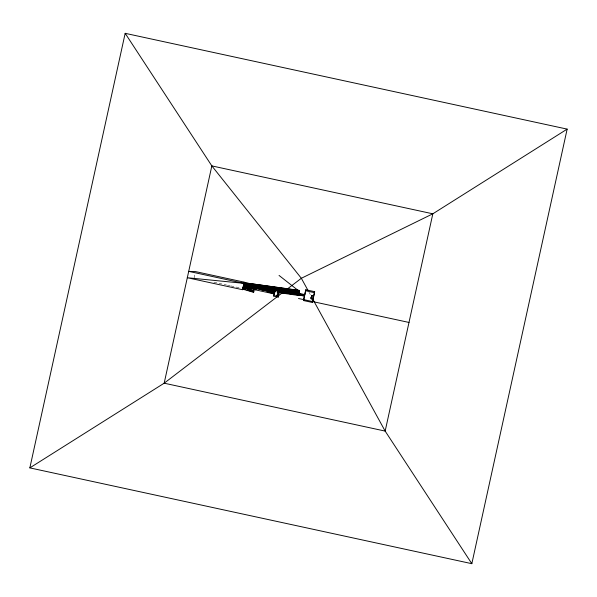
<?xml version="1.0" encoding="UTF-8"?>
<svg xmlns="http://www.w3.org/2000/svg" width="597" height="597" viewBox="0 0 597 597"><rect width="100%" height="100%" fill="white"/><g stroke="black" fill="none" stroke-linecap="round" stroke-linejoin="round"><path stroke-width="0.45" stroke-dasharray="2.98 2.24" d="M194.107 277.956L194.906 274.322M213.913 282.247L226.517 284.978M227.42 285.172L230.121 285.762M231.024 285.956L240.927 288.097M308.962 292.179L310.306 294.627"/><path stroke-width="0.9" d="M298.903 291.53L298.836 292.157L299.157 290.552L243.837 282.694L299.172 290.329L298.843 292.649M299.157 290.552L299.097 290.963M311.112 297.597L311.873 295.403L312.425 295.522L312.216 297.836L311.694 298.903L311.141 298.784L311.127 297.478L311.141 298.784M242.554 289.702L243.949 283.351L188.704 271.374L195.503 271.598L244.121 282.135L243.949 283.344L187.309 277.732L242.554 289.702L242.725 288.493M243.016 287.612L255.829 289.373M243.494 285.441L251.733 286.553M242.68 289.135L253.613 292.336L253.673 291.933L246.942 289.963M243.024 287.426L253.956 290.627L253.904 291.03L242.964 287.829M268.202 292.202L274.329 293.53L274.269 293.933L254.158 289.575L254.643 287.209M256.255 286.194L256.203 286.597L243.822 283.918L243.882 283.515L256.255 286.194L255.486 289.858M274.613 292.067L275.142 289.649L279.568 290.605L278.209 297.06L273.792 296.105L274.262 293.679M273.792 296.105L275.142 289.649M276.411 296.082L277.03 295.366L276.411 296.082L276.038 295.664L276.627 295.149L277.001 295.567M277.978 292.037L277.426 292.455L277.978 292.037L277.665 291.321M277.739 294.396L278.292 294.515L277.739 294.396L277.941 293.396L278.493 293.515L278.292 294.515M277.941 293.396L278.456 293.761M278.209 297.06L278.329 296.254M279.568 290.605L279.448 291.411L275.03 290.455M299.142 291.291L299.201 290.888L243.777 283.097M298.918 293.246L298.873 294.142L299.373 292.231L250.949 285.344M299.187 291.627L299.246 291.224L243.763 283.336M278.709 292.62L298.836 295.485L298.881 294.642M299.276 292.299L299.291 291.56L243.718 283.665M304.545 295.694L304.47 296.202L298.948 295L299.022 294.493M304.425 296.06L303.522 300.545L312.358 302.463L314.649 291.672L305.806 289.754L304.709 295.112L299.187 293.918L299.261 293.411L304.783 294.605M299.321 292.634L299.373 292.231M298.836 295.485L299.418 292.56L253.673 286.06M303.522 300.545L305.806 289.754M311.873 295.403L312.425 295.522M311.694 298.903L311.156 298.664M312.358 302.463L314.649 291.672M29.85 467.884L125.169 33.32L567.15 129.116L471.831 563.68L29.85 467.884L164.175 383.192L282.165 292.948M243.8 283.582L244.121 282.135M253.613 292.336L253.956 290.627M254.158 289.575L254.591 287.62M278.321 294.276L278.493 293.515M299.201 290.888L298.94 293.164M298.925 293.739L299.328 291.896L245.501 284.247M299.112 293.985L299.418 292.56M287.329 289L301.343 278.284L432.825 213.808L567.15 129.116M278.821 292.142L298.948 295L304.709 295.112M243.74 283.418L299.224 291.306L279.045 275.433M243.703 283.747L299.269 291.642L298.963 293.575M248.195 284.799L299.216 292.03M250.927 285.426L299.358 292.314M253.635 286.142L299.403 292.642M253.561 286.806L299.313 293.314M254.359 287.485L243.382 285.918L254.352 287.545M275.404 290.47L256.188 287.739L275.396 290.53M278.15 290.866L299.194 293.851M278.142 290.926L299.187 293.918M255.038 288.702L243.143 287.008L255.031 288.761M260.523 289.478L275.165 291.56L260.516 289.538M278.829 292.082L298.955 294.94M265.896 290.799L275.045 292.105M305.664 290.769L314.507 292.679M243.539 285.224L255.912 287.903M255.829 288.15L274.613 292.224L274.553 292.627L255.77 288.552M243.255 286.523L255.628 289.209M298.5 298.5L408.997 322.447M254.218 289.172L255.964 289.545M242.74 288.732L245.263 289.47M276.06 295.463L276.441 295.881M125.169 33.32L211.838 165.906L301.343 278.284L308.067 290.545M471.831 563.68L385.162 431.094L312.544 298.716M277.948 292.239L277.635 291.523L277.12 291.739L277.426 292.455M211.838 165.906L164.175 383.192L385.162 431.094L432.825 213.808L211.838 165.906"/></g></svg>
